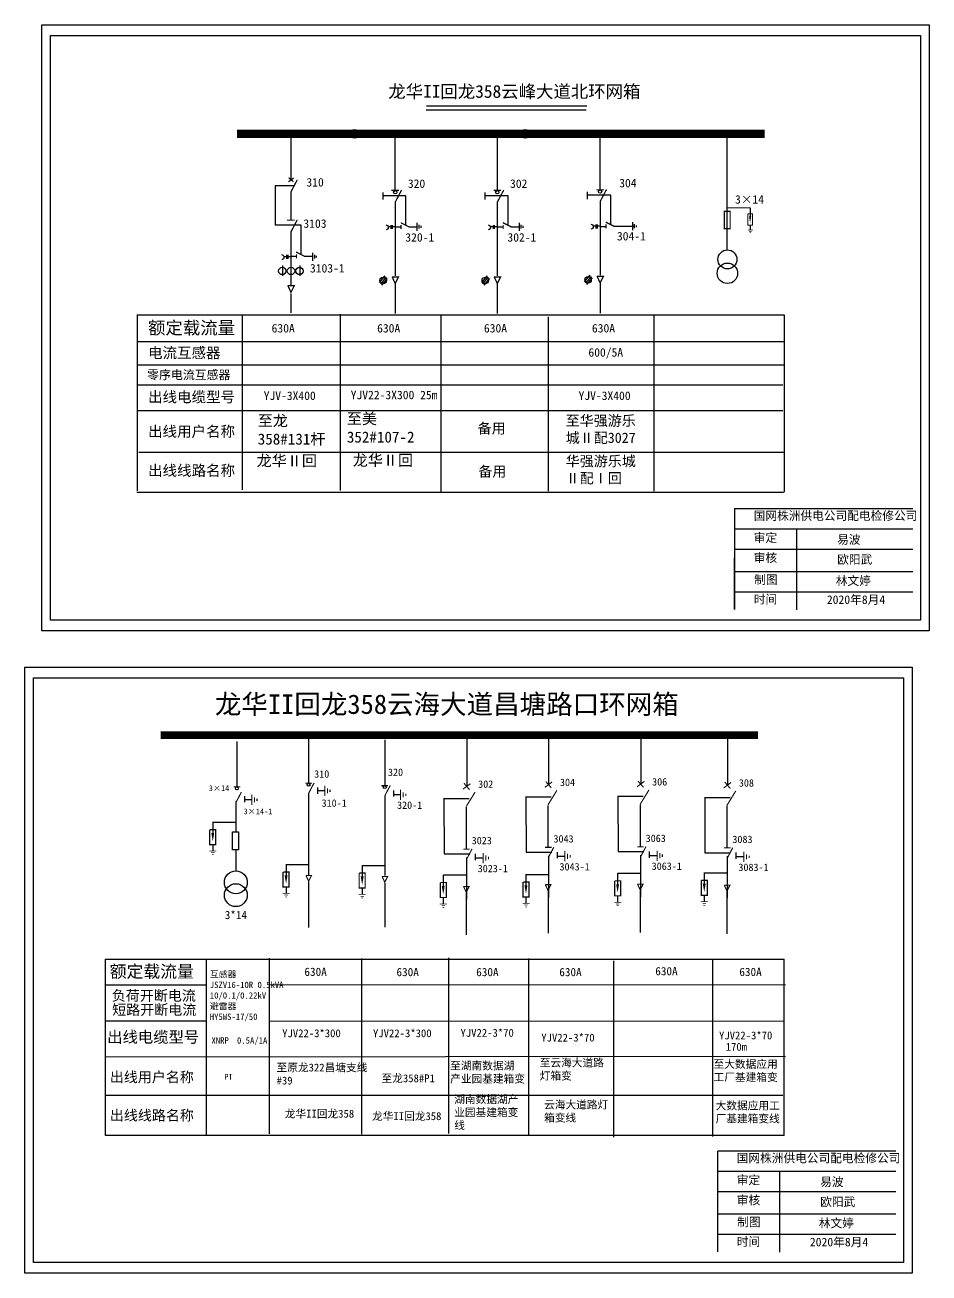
# Model space of a CAD drawing. Extents: x 5 to 356, y -276 to -18.
# Drawn here: x 4.6 to 177.7, y -261.2 to -22.1 of the extents above; entities that cross this region are included whole.
import ezdxf

# ---------------------------------------------------------------- set-up
doc = ezdxf.new("R2010")
doc.units = 0
doc.header["$LTSCALE"] = 0.774411
doc.linetypes.add('ACAD_ISO02W100', pattern=[15, 12, -3])
doc.linetypes.add('CENTER', pattern=[50.8, 31.75, -6.35, 6.35, -6.35])
doc.layers.get('0').update_dxf_attribs({"linetype": 'CONTINUOUS'})
doc.layers.add('1', color=7, linetype='CONTINUOUS')
doc.layers.add('MiniCADLayer', color=7, linetype='CONTINUOUS', lineweight=20)
doc.styles.add('_txtstyle_1.50_0_0', font='simsun.ttc', dxfattribs={"height": 1.5})
doc.styles.add('_txtstyle_2.42_0_0', font='simsun.ttc', dxfattribs={"height": 2.416446})
doc.styles.add('HZ', font='')
doc.styles.add('KaiTi_txtstyle_3.00_0_0', font='simkai.ttf', dxfattribs={"height": 3})
doc.styles.get("Standard").update_dxf_attribs({"font": '', "height": 2.5})
doc.styles.add('STYLE1', font='txt.shx', dxfattribs={"height": 2.6})
doc.styles.add('字体', font='simkai_0.ttf', dxfattribs={"height": 2.5})
doc.styles.add('宋体_txtstyle_1.50_0_0', font='', dxfattribs={"height": 1.5})
doc.styles.add('宋体_txtstyle_1.64_0_0', font='', dxfattribs={"height": 1.6416})
doc.styles.add('宋体_txtstyle_3.72_0_0', font='', dxfattribs={"height": 3.723362})
doc.styles.get('HZ').set_extended_font_data('SimSun')
doc.styles.get('Standard').set_extended_font_data('SimSun')
doc.styles.get('宋体_txtstyle_1.50_0_0').set_extended_font_data('宋体')
doc.styles.get('宋体_txtstyle_1.64_0_0').set_extended_font_data('宋体')
doc.styles.get('宋体_txtstyle_3.72_0_0').set_extended_font_data('宋体')

# ---------------------------------------------------------------- blocks, each defined once
blk = doc.blocks.new('JD')
for points in [[(-2, 0.2), (-2, -0.2), (2, 0.2), (2, -0.2)], [(1, -1.2), (1, -0.8), (-1, -1.2), (-1, -0.8)], [(-0.5, -1.8), (-0.5, -2.2), (0.5, -1.8), (0.5, -2.2)]]:
    blk.add_trace(points)

msp = doc.modelspace()

# ---------------------------------------------------------------- linework, layer by layer
for p, q in [((55.56, -43.55), (55.56, -51.81)), ((75.47, -43.59), (75.47, -53.78)), ((95.03, -43.59), (95.03, -53.78)), ((114.72, -43.47), (114.72, -53.66)), ((139.05, -43.64), (139.05, -65.22)), ((55.56, -54.03), (55.56, -59.44)), ((75.52, -56), (75.52, -70.18)), ((95.07, -56), (95.07, -70.18)), ((114.76, -55.88), (114.76, -70.06)), ((55.56, -61.69), (55.56, -72)), ((55.56, -61.71), (55.56, -61.9)), ((75.52, -60.81), (76.65, -60.81)), ((78.12, -60.78), (79.66, -60.78)), ((95.07, -60.81), (96.2, -60.81)), ((97.67, -60.78), (99.21, -60.78)), ((114.76, -60.69), (115.89, -60.69)), ((117.36, -60.66), (121.14, -60.66)), ((55.49, -66.43), (56.62, -66.43)), ((58.09, -66.39), (59.62, -66.39)), ((53.94, -68.16), (53.94, -70.15)), ((57.25, -68.16), (57.25, -70.15)), ((73.55, -70.15), (72.47, -71.44)), ((73.79, -70.4), (72.71, -71.69)), ((74.01, -70.67), (72.93, -71.96)), ((75.52, -71.64), (75.52, -77.41)), ((93.11, -70.15), (92.03, -71.44)), ((93.35, -70.4), (92.27, -71.69)), ((93.56, -70.67), (92.48, -71.96)), ((95.07, -71.64), (95.07, -77.41)), ((112.8, -70.03), (111.72, -71.32)), ((113.04, -70.28), (111.96, -71.58)), ((113.25, -70.55), (112.17, -71.84)), ((114.76, -71.52), (114.76, -77.3)), ((46.19, -77.84), (46.19, -111.18)), ((64.99, -77.52), (64.99, -111.31)), ((84.29, -77.83), (84.29, -111.62)), ((104.82, -78.05), (104.82, -111.39)), ((125.07, -77.84), (125.07, -111.41)), ((26.03, -82.76), (149.91, -82.76)), ((26.27, -87.24), (150.1, -87.24)), ((26.27, -91.06), (149.73, -91.06)), ((26.27, -95.99), (149.73, -95.99)), ((26.42, -103.95), (149.88, -103.95))]:
    msp.add_line(p, q)
at = {"linetype": 'Continuous'}
for p, q in [((52.55, -52.91), (52.55, -60.49)), ((56.15, -52.91), (52.55, -52.91)), ((79.68, -60.02), (79.68, -61.57)), ((80.04, -60.42), (80.04, -61.13)), ((80.4, -60.62), (80.4, -60.96)), ((99.23, -60.02), (99.23, -61.57)), ((99.59, -60.42), (99.59, -61.13)), ((99.95, -60.62), (99.95, -60.96)), ((120.94, -59.9), (120.94, -61.45)), ((121.3, -60.3), (121.3, -61.02)), ((121.65, -60.51), (121.65, -60.84)), ((59.68, -65.75), (59.68, -67.29)), ((60.04, -66.15), (60.04, -66.86)), ((60.4, -66.35), (60.4, -66.68))]:
    msp.add_line(p, q, dxfattribs=at)
at = {"linetype": 'CENTER'}
msp.add_line((55.56, -73.6), (55.56, -77.23), dxfattribs=at)
at = {"color": 0, "linetype": 'Continuous'}
for p, q in [((140.51, -114.76), (174.64, -114.76)), ((140.51, -118.66), (174.64, -118.66)), ((152.36, -118.57), (152.36, -134.16)), ((140.51, -122.54), (174.64, -122.54)), ((140.51, -126.78), (174.64, -126.78)), ((140.51, -130.67), (174.64, -130.67)), ((137.27, -237.81), (171.39, -237.81)), ((137.27, -241.7), (171.39, -241.7)), ((149.11, -241.62), (149.11, -257.21)), ((137.27, -245.59), (171.39, -245.59)), ((137.27, -249.83), (171.39, -249.83)), ((137.27, -253.72), (171.39, -253.72))]:
    msp.add_line(p, q, dxfattribs=at)
at = {"color": 0}
for p, q in [((45.21, -159.34), (45.21, -168.01)), ((58.94, -158.64), (58.94, -167.31)), ((73.52, -159.05), (73.52, -167.81)), ((89.24, -158.39), (89.24, -168.06)), ((104.9, -158.05), (104.9, -167.72)), ((122.55, -157.95), (122.55, -167.62)), ((139.16, -158.16), (139.16, -167.83)), ((58.94, -169.25), (58.94, -184.99)), ((60.69, -168.78), (62.03, -168.78)), ((73.52, -169.74), (73.52, -185.05)), ((75.2, -169.55), (76.53, -169.55)), ((44.98, -170.87), (44.98, -176.67)), ((46.72, -170.5), (48.06, -170.5)), ((84.79, -170.3), (89.71, -170.3)), ((84.86, -170.36), (84.91, -180.91)), ((89.08, -171.94), (89.08, -179.94)), ((100.46, -169.96), (105.37, -169.96)), ((100.53, -170.03), (100.57, -180.57)), ((104.75, -171.61), (104.75, -179.6)), ((118.11, -169.86), (123.02, -169.86)), ((118.18, -169.92), (118.22, -180.47)), ((122.4, -171.5), (122.4, -179.5)), ((134.72, -170.07), (139.63, -170.07)), ((134.79, -170.13), (134.83, -180.68)), ((139.01, -171.71), (139.01, -179.71)), ((40.59, -174.78), (40.59, -176.94)), ((40.61, -174.81), (44.99, -174.81)), ((40.59, -179.19), (40.59, -180.3)), ((44.98, -180.11), (44.98, -184.16)), ((84.91, -180.91), (89.82, -180.91)), ((89.18, -181.57), (89.18, -189.57)), ((91.01, -181.65), (92.35, -181.65)), ((100.57, -180.57), (105.49, -180.57)), ((104.85, -181.24), (104.85, -189.24)), ((106.68, -181.31), (108.01, -181.31)), ((118.22, -180.47), (123.14, -180.47)), ((122.49, -181.14), (122.49, -189.13)), ((124.33, -181.21), (125.66, -181.21)), ((134.83, -180.68), (139.75, -180.68)), ((139.11, -181.34), (139.11, -189.34)), ((140.94, -181.42), (142.27, -181.42)), ((54.63, -182.89), (54.63, -185.04)), ((54.65, -182.92), (59.04, -182.92)), ((69.2, -183.1), (69.2, -185.25)), ((69.22, -183.13), (73.6, -183.13)), ((58.95, -186.27), (58.95, -194.97)), ((84.72, -184.91), (84.72, -187.06)), ((84.75, -184.94), (89.13, -184.94)), ((100.56, -184.8), (100.56, -186.95)), ((100.59, -184.83), (104.97, -184.83)), ((118.11, -184.59), (118.11, -186.74)), ((118.13, -184.62), (122.52, -184.62)), ((134.7, -184.48), (134.7, -186.63)), ((134.72, -184.51), (139.1, -184.51)), ((54.63, -187.3), (54.63, -188.41)), ((69.2, -187.51), (69.2, -188.62)), ((73.52, -186.5), (73.52, -194.92)), ((89.12, -188.41), (89.12, -196.41)), ((104.79, -188.08), (104.79, -196.08)), ((122.44, -187.98), (122.44, -195.97)), ((139.05, -188.18), (139.05, -196.18)), ((84.72, -189.32), (84.72, -190.43)), ((100.56, -189.21), (100.56, -190.32)), ((118.11, -189), (118.11, -190.11)), ((134.7, -188.89), (134.7, -190)), ((20.03, -201.04), (149.99, -201.04)), ((20.03, -234.85), (20.03, -201.04)), ((39.33, -201.2), (39.33, -234.83)), ((51.4, -200.89), (51.4, -234.51)), ((69.07, -200.94), (69.07, -234.57)), ((85.72, -200.83), (85.72, -234.45)), ((101.02, -200.93), (101.02, -234.71)), ((117.33, -201.39), (117.33, -235.17)), ((136.28, -201.25), (136.28, -235.03)), ((149.95, -201.04), (149.95, -234.82)), ((20.05, -205.96), (39.33, -205.95)), ((20.09, -212.88), (39.41, -212.88)), ((51.4, -212.88), (149.99, -212.92)), ((150.26, -219.73), (20.05, -219.86)), ((149.72, -227.17), (20.03, -227.15)), ((149.99, -234.82), (20.04, -234.83))]:
    msp.add_line(p, q, dxfattribs=at)
at = {"color": 0, "ltscale": 0.91161}
msp.add_line((51.4, -205.95), (150.26, -205.92), dxfattribs=at)
at = {"linetype": 'Continuous'}
for points in [[(177.74, -138.14), (7.88, -138.14), (7.88, -22.11), (177.74, -22.11)], [(176.11, -136.1), (9.51, -136.1), (9.51, -24.15), (176.11, -24.15)], [(174.49, -261.19), (4.63, -261.19), (4.63, -145.16), (174.49, -145.16)], [(172.86, -259.15), (6.26, -259.15), (6.26, -147.2), (172.86, -147.2)]]:
    msp.add_lwpolyline(points, close=True, dxfattribs=at)
for points, const_width in [([(81.47, -37.64), (112.24, -37.64)], 0.244), ([(45.23, -42.96), (146.28, -42.96)], 1.63), ([(55.09, -52.17), (56.08, -51.43)], 0.244), ([(55.1, -51.36), (56.06, -52.15)], 0.244), ([(55.56, -54.09), (56.78, -51.77)], 0.244), ([(74.8, -53.81), (76.24, -53.81)], 0.244), ([(75.52, -56.06), (76.74, -53.75)], 0.244), ([(94.35, -53.81), (95.79, -53.81)], 0.244), ([(95.07, -56.06), (96.3, -53.75)], 0.244), ([(114.04, -53.69), (115.48, -53.69)], 0.244), ([(114.76, -55.95), (115.98, -53.63)], 0.244), ([(54.83, -59.51), (56.27, -59.51)], 0.244), ([(55.55, -61.76), (56.77, -59.45)], 0.244), ([(115.83, -59.88), (117.46, -60.69)], 0.244), ([(76.59, -59.99), (78.21, -60.81)], 0.244), ([(76.65, -60.43), (76.65, -61.18)], 0.244), ([(96.14, -59.99), (97.77, -60.81)], 0.244), ([(96.2, -60.43), (96.2, -61.18)], 0.244), ([(115.89, -60.31), (115.89, -61.07)], 0.244), ([(56.56, -65.61), (58.18, -66.43)], 0.244), ([(56.62, -66.05), (56.62, -66.8)], 0.244), ([(74.91, -70.38), (76.15, -70.38), (75.52, -71.64), (74.93, -70.36)], 0.244), ([(94.46, -70.38), (95.71, -70.38), (95.07, -71.64), (94.48, -70.36)], 0.244), ([(114.15, -70.26), (115.39, -70.26), (114.76, -71.52), (114.17, -70.24)], 0.244), ([(54.95, -72.07), (56.2, -72.07), (55.56, -73.33), (54.97, -72.05)], 0.244), ([(26.03, -77.68), (150.1, -77.68)], 0.244), ([(26.15, -111.41), (26.15, -77.68)], 0.244), ([(150.01, -77.68), (150.01, -111.63)], 0.244), ([(149.91, -111.63), (26.03, -111.63)], 0.244)]:
    msp.add_lwpolyline(points, dxfattribs=dict(const_width=const_width))
for points in [[(81.47, -38.39), (112.09, -38.39)], [(73.15, -54.21), (73.15, -55.57)], [(92.7, -54.21), (92.7, -55.57)], [(112.27, -54.1), (112.27, -55.47)], [(74.7, -60.79), (74.19, -60.79)], [(74.7, -60.45), (74.7, -61.19)], [(74.93, -60.45), (74.93, -61.19)], [(75.52, -60.79), (74.93, -60.79)], [(94.25, -60.79), (93.74, -60.79)], [(94.25, -60.45), (94.25, -61.19)], [(94.48, -60.45), (94.48, -61.19)], [(95.07, -60.79), (94.48, -60.79)], [(113.94, -60.68), (113.43, -60.68)], [(113.94, -60.34), (113.94, -61.08)], [(114.17, -60.34), (114.17, -61.08)], [(114.76, -60.68), (114.17, -60.68)], [(54.73, -66.51), (54.22, -66.51)], [(54.73, -66.16), (54.73, -66.91)], [(54.96, -66.16), (54.96, -66.91)], [(55.55, -66.51), (54.96, -66.51)]]:
    msp.add_lwpolyline(points)
at = {"linetype": 'ACAD_ISO02W100'}
for points in [[(77.58, -60.42), (77.58, -54.86), (73.12, -54.86)], [(97.14, -60.42), (97.14, -54.86), (92.67, -54.86)], [(116.82, -60.31), (116.82, -54.74), (112.36, -54.74)], [(57.55, -66.04), (57.55, -60.48), (52.54, -60.48)]]:
    msp.add_lwpolyline(points, dxfattribs=at)
at = {"const_width": 0.244}
msp.add_lwpolyline([(138.54, -61.13), (138.54, -57.8), (139.66, -57.8), (139.66, -61.13)], close=True, dxfattribs=at)
for points in [[(73.75, -60.38, -0.877934), (73.77, -61.37)], [(93.3, -60.38, -0.877934), (93.32, -61.37)], [(112.99, -60.26, -0.877934), (113.01, -61.25)], [(53.78, -66.09, -0.877934), (53.8, -67.08)]]:
    msp.add_lwpolyline(points, format="xyb")
at = {"color": 0, "linetype": 'Continuous', "const_width": 0.274}
for points in [[(140.51, -114.73), (140.49, -134.1)], [(137.27, -237.78), (137.25, -257.15)]]:
    msp.add_lwpolyline(points, dxfattribs=at)
at = {"color": 0}
for points, const_width in [([(30.62, -158.16), (144.99, -158.16)], 1.42), ([(58.31, -167.34), (59.57, -167.34)], 0.212), ([(58.94, -169.3), (60, -167.29)], 0.212), ([(88.5, -168.5), (89.92, -167.45)], 0.212), ([(88.69, -167.37), (89.76, -168.59)], 0.212), ([(104.16, -168.16), (105.58, -167.12)], 0.212), ([(104.36, -167.04), (105.42, -168.26)], 0.212), ([(121.81, -168.06), (123.23, -167.01)], 0.212), ([(122.01, -166.94), (123.07, -168.15)], 0.212), ([(138.42, -168.27), (139.84, -167.22)], 0.212), ([(138.62, -167.14), (139.68, -168.36)], 0.212), ([(44.58, -168.04), (45.84, -168.04)], 0.212), ([(45.02, -171.06), (46.08, -169.05)], 0.212), ([(72.89, -167.83), (74.14, -167.83)], 0.212), ([(73.52, -169.79), (74.58, -167.78)], 0.212), ([(89.11, -171.84), (90.82, -169.06)], 0.212), ([(104.78, -171.5), (106.48, -168.73)], 0.212), ([(122.43, -171.4), (124.13, -168.62)], 0.212), ([(139.04, -171.61), (140.74, -168.83)], 0.212), ([(40.01, -176.25), (40.01, -179.12), (41.16, -179.12), (41.16, -176.25), (40.05, -176.25)], 0.242), ([(88.55, -179.98), (89.8, -179.98)], 0.212), ([(89.18, -181.94), (90.24, -179.93)], 0.212), ([(104.21, -179.65), (105.47, -179.65)], 0.212), ([(104.84, -181.61), (105.9, -179.6)], 0.212), ([(121.86, -179.55), (123.12, -179.55)], 0.212), ([(122.49, -181.51), (123.55, -179.49)], 0.212), ([(138.47, -179.75), (139.73, -179.75)], 0.212), ([(139.1, -181.71), (140.16, -179.7)], 0.212), ([(54.05, -184.36), (54.05, -187.23), (55.2, -187.23), (55.2, -184.36), (54.09, -184.36)], 0.242), ([(58.42, -185.02), (59.5, -185.02), (58.95, -186.12), (58.43, -185)], 0.212), ([(68.62, -184.57), (68.62, -187.44), (69.77, -187.44), (69.77, -184.57), (68.66, -184.57)], 0.242), ([(72.99, -185.22), (74.08, -185.22), (73.52, -186.31), (73.01, -185.2)], 0.212), ([(84.15, -186.38), (84.15, -189.25), (85.29, -189.25), (85.29, -186.38), (84.18, -186.38)], 0.242), ([(99.99, -186.27), (99.99, -189.14), (101.14, -189.14), (101.14, -186.27), (100.03, -186.27)], 0.242), ([(117.53, -186.06), (117.53, -188.93), (118.68, -188.93), (118.68, -186.06), (117.57, -186.06)], 0.242), ([(134.12, -185.95), (134.12, -188.82), (135.27, -188.82), (135.27, -185.95), (134.16, -185.95)], 0.242), ([(88.6, -187.14), (89.68, -187.14), (89.12, -188.23), (88.61, -187.12)], 0.212), ([(104.26, -186.8), (105.34, -186.8), (104.79, -187.9), (104.27, -186.79)], 0.212), ([(121.91, -186.7), (122.99, -186.7), (122.44, -187.8), (121.92, -186.68)], 0.212), ([(138.52, -186.91), (139.6, -186.91), (139.05, -188), (138.53, -186.89)], 0.212)]:
    msp.add_lwpolyline(points, dxfattribs=dict(at, const_width=const_width))
for points in [[(60.64, -168.21), (60.64, -169.39)], [(75.18, -168.74), (75.18, -169.92)], [(46.67, -169.82), (46.67, -171)], [(90.84, -180.89), (90.84, -182.07)], [(106.51, -180.56), (106.51, -181.74)], [(124.16, -180.45), (124.16, -181.64)], [(140.77, -180.66), (140.77, -181.84)]]:
    msp.add_lwpolyline(points, dxfattribs=at)
for points in [[(40.59, -176.9, 0.565, 0, 0), (40.59, -178.51, 0, 0, 0)], [(54.63, -185, 0.565, 0, 0), (54.63, -186.62, 0, 0, 0)], [(69.2, -185.22, 0.565, 0, 0), (69.2, -186.83, 0, 0, 0)], [(118.11, -186.71, 0.565, 0, 0), (118.11, -188.32, 0, 0, 0)], [(134.7, -186.6, 0.565, 0, 0), (134.7, -188.21, 0, 0, 0)], [(84.72, -187.02, 0.565, 0, 0), (84.72, -188.64, 0, 0, 0)], [(100.56, -186.92, 0.565, 0, 0), (100.56, -188.53, 0, 0, 0)]]:
    msp.add_lwpolyline(points, format="xyseb", dxfattribs=at)
at = {"color": 0, "linetype": 'Continuous'}
msp.add_lwpolyline([(44.39, -176.67), (45.52, -176.67), (45.52, -180.11), (44.39, -180.11)], close=True, dxfattribs=at)
for centre, radius in [((67.72, -42.98), 0.811), ((100.41, -42.98), 0.811), ((75.52, -54.15), 0.313), ((95.07, -54.15), 0.313), ((114.76, -54.04), 0.313), ((53.9, -69.24), 0.705), ((55.57, -69.24), 0.705), ((57.21, -69.24), 0.705), ((73.21, -71.05), 0.617), ((92.77, -71.05), 0.617), ((112.46, -70.94), 0.617)]:
    msp.add_circle(centre, radius)
at = {"linetype": 'Continuous'}
for centre, radius in [((139.13, -67.02), 1.82), ((139.13, -69.68), 1.96)]:
    msp.add_circle(centre, radius, dxfattribs=at)
at = {"color": 0}
for centre in [(45.21, -168.34), (58.94, -167.64), (73.52, -168.13)]:
    msp.add_circle(centre, 0.272, dxfattribs=at)
at = {"color": 0, "linetype": 'Continuous'}
for centre in [(45.01, -186.35), (45.01, -188.81)]:
    msp.add_circle(centre, 2.19, dxfattribs=at)
at = {"layer": '1'}
for p, q in [((143.49, -57.15), (143.49, -58.79)), ((143.49, -60.52), (143.49, -61.36))]:
    msp.add_line(p, q, dxfattribs=at)
at = {"layer": '1', "const_width": 0.185}
msp.add_lwpolyline([(143.05, -58.27), (143.05, -60.46), (143.93, -60.46), (143.93, -58.27), (143.08, -58.27)], dxfattribs=at)
at = {"layer": '1'}
msp.add_lwpolyline([(143.49, -58.77, 0.431, 0, 0), (143.49, -60, 0, 0, 0)], format="xyseb", dxfattribs=at)
at = {"layer": 'MiniCADLayer', "color": 7, "linetype": 'Continuous', "ltscale": 0.398879}
msp.add_line((143.49, -57.15), (139.05, -57.15), dxfattribs=at)

# ---------------------------------------------------------------- block references
at = {"color": 0, "xscale": 0.4957358729689076, "yscale": 0.4957358729689076, "zscale": 0.4957358729687092, "rotation": 90}
for p in [(48.07, -170.54), (62.05, -168.82), (76.55, -169.59), (92.37, -181.69), (108.03, -181.35), (125.68, -181.25), (142.29, -181.46)]:
    msp.add_blockref('JD', p, dxfattribs=at)
at = {"color": 0, "xscale": 0.3391983333814323, "yscale": 0.3391983333817734, "zscale": 0.3391983333879166}
for p in [(40.61, -180.35), (54.65, -188.46), (69.22, -188.67), (84.74, -190.48), (100.58, -190.37), (118.13, -190.16), (134.72, -190.05)]:
    msp.add_blockref('JD', p, dxfattribs=at)
at = {"layer": '1', "xscale": 0.2587704368139825, "yscale": 0.2587704356663636, "zscale": 0.2587704357122679}
msp.add_blockref('JD', (143.51, -61.4), dxfattribs=at)

# ---------------------------------------------------------------- texts
at = {"style": 'HZ'}
for s, height, p in [('龙华II回龙358云峰大道北环网箱', 2.4426, (74.19, -36.07)), ('额定载流量', 2.443, (28.2, -81.35)), ('电流互感器', 2.036, (28.2, -85.93)), ('零序电流互感器', 1.669, (28.03, -89.97)), ('出线电缆型号', 2.036, (28.2, -94.39)), ('出线用户名称', 2.036, (28.2, -100.99)), ('出线线路名称', 2.036, (28.2, -108.47))]:
    msp.add_text(s, height=height, dxfattribs=at).set_placement(p)
for s, height, p in [('310', 1.628, (58.53, -53.06)), ('320', 1.628, (77.95, -53.32)), ('302', 1.628, (97.51, -53.32)), ('304', 1.628, (118.42, -53.21)), ('3×14', 1.628, (140.59, -56.35)), ('3103', 1.628, (57.95, -60.97)), ('320-1', 1.628, (77.46, -63.62)), ('302-1', 1.628, (97.01, -63.62)), ('304-1', 1.628, (117.98, -63.39)), ('3103-1', 1.628, (59.2, -69.53)), ('630A', 1.628, (51.86, -81.02)), ('630A', 1.628, (72.06, -81.02)), ('630A', 1.628, (92.51, -81.02)), ('630A', 1.628, (113.19, -81.02)), ('600/5A', 1.628, (112.52, -85.65)), ('YJV-3X400', 1.628, (50.34, -93.95)), ('YJV22-3X300 25m ', 1.6284, (67, -93.8)), ('YJV-3X400', 1.628, (110.63, -93.95)), ('XNRP', 1.221, (40.35, -217.25)), ('0.5A/1A', 1.221, (45.23, -217.24))]:
    msp.add_text(s, height=height).set_placement(p)
at = {"color": 0}
for s, height, p in [('310', 1.416, (60.01, -166.3)), ('320', 1.416, (74.14, -165.97)), ('302', 1.416, (91.41, -168.24)), ('304', 1.416, (107.07, -167.9)), ('306', 1.416, (124.72, -167.8)), ('308', 1.416, (141.33, -168.01)), ('310-1', 1.416, (61.43, -171.87)), ('320-1', 1.416, (75.88, -172.27)), ('3023', 1.416, (90.17, -179.05)), ('3043', 1.416, (105.83, -178.72)), ('3063', 1.416, (123.48, -178.62)), ('3083', 1.416, (140.09, -178.82)), ('3023-1', 1.416, (91.32, -184.4)), ('3043-1', 1.416, (106.98, -184.07)), ('3063-1', 1.416, (124.63, -183.96)), ('3083-1', 1.416, (141.24, -184.17)), ('3*14', 1.574, (42.88, -193.39)), ('630A', 1.574, (58.14, -204.27)), ('630A', 1.574, (75.77, -204.32)), ('630A', 1.574, (91.03, -204.32)), ('630A', 1.574, (106.94, -204.32)), ('630A', 1.574, (125.32, -204.15)), ('630A', 1.574, (141.42, -204.29))]:
    msp.add_text(s, height=height, dxfattribs=at).set_placement(p)
at = {"color": 0, "style": 'HZ'}
for s, height, p in [('3×14', 1.098, (39.83, -168.86)), ('3×14-1', 1.098, (46.49, -173.31)), ('额定载流量', 2.361, (20.87, -204.59)), ('负荷开断电流', 1.967, (21.25, -209.02)), ('短路开断电流', 1.967, (21.34, -211.74)), ('出线电缆型号', 2.152, (20.38, -217.06)), ('出线用户名称', 1.967, (20.87, -224.63)), ('出线线路名称', 1.967, (20.88, -231.96))]:
    msp.add_text(s, height=height, dxfattribs=at).set_placement(p)
at = {"linetype": 'Continuous', "attachment_point": 1}
for s, insert, char_height, width, style in [('{\\fSimSun|b0|i0|c134|p54;至龙358#131杆}', (49.2, -96.85), 2.1169, 14.8247, 'STYLE1'), ('{\\fSimSun|b0|i0|c134|p54;至美352#107-2}', (66.26, -96.47), 2.1169, 14.8247, 'STYLE1'), ('{\\fSimSun|b0|i0|c134|p54;至华强游乐城Ⅱ配3027}', (108.17, -96.92), 1.9675, 13.9962, 'STYLE1'), ('备用', (91.31, -98.4), 1.967, 13.9962, '_txtstyle_2.42_0_0'), ('{\\fSimSun|b0|i0|c134|p54;龙华Ⅱ回}', (48.99, -104.52), 2.1169, 15.0593, 'STYLE1'), ('{\\fSimSun|b0|i0|c134|p54;龙华Ⅱ回}', (67.39, -104.44), 2.1169, 15.0593, 'STYLE1'), ('{\\fSimSun|b0|i0|c134|p54;华强游乐城Ⅱ配Ⅰ回}', (108.17, -104.67), 1.9675, 13.9962, 'STYLE1'), ('备用', (91.45, -106.65), 1.967, 13.9962, '_txtstyle_2.42_0_0'), ('\\A1;{\\fSimSun|b0|i0|c134|p2;互感器\\PJSZV16-10R 0.5kVA\\P10/0.1/0.22kV\\P避雷器\\PHY5WS-17/50}', (40.02, -203.34), 1.2209, 13.5077, 'KaiTi_txtstyle_3.00_0_0')]:
    msp.add_mtext(s, dxfattribs=dict(at, insert=insert, char_height=char_height, width=width, style=style))
at = {"color": 0, "linetype": 'Continuous', "attachment_point": 1}
for s, insert, char_height, width, style in [('国网株洲供电公司配电检修公司', (144.16, -115.31), 1.6416, 44.8802, '字体'), ('\\f\uffbfﾬￌﾣﾤ_GB2312|b0|i0|c134|p49;审定', (144.18, -119.51), 1.6416, 12.8381, '字体'), ('易波', (160.15, -119.87), 1.642, 12.8381, '字体'), ('\\f\uffbfﾬￌﾣﾤ_GB2312|b0|i0|c134|p49;审核', (144.18, -123.38), 1.6416, 12.8381, '字体'), ('{\\fSimSun|b0|i0|c134|p2;欧阳武}', (160.15, -123.68), 1.6416, 12.8381, '字体'), ('\\f\uffbfﾬￌﾣﾤ_GB2312|b0|i0|c134|p49;制图', (144.27, -127.55), 1.6416, 12.8381, '字体'), ('{\\fSimSun|b0|i0|c134|p2;林文婷}', (159.89, -127.77), 1.6416, 12.8381, '字体'), ('\\f\uffbfﾬￌﾣﾤ_GB2312|b0|i0|c134|p49;时间', (144.18, -131.31), 1.6416, 12.8381, '字体'), ('{\\fSimSun|b0|i0|c134|p2;PT}', (42.79, -223.03), 1.108, 12.1935, 'STYLE1'), ('国网株洲供电公司配电检修公司', (140.91, -238.36), 1.6416, 44.8802, '字体'), ('\\f\uffbfﾬￌﾣﾤ_GB2312|b0|i0|c134|p49;审定', (140.93, -242.56), 1.6416, 12.8381, '字体'), ('易波', (156.9, -242.91), 1.642, 12.8381, '字体'), ('\\f\uffbfﾬￌﾣﾤ_GB2312|b0|i0|c134|p49;审核', (140.93, -246.42), 1.6416, 12.8381, '字体'), ('{\\fSimSun|b0|i0|c134|p2;欧阳武}', (156.9, -246.73), 1.6416, 12.8381, '字体'), ('\\f\uffbfﾬￌﾣﾤ_GB2312|b0|i0|c134|p49;制图', (141.02, -250.59), 1.6416, 12.8381, '字体'), ('{\\fSimSun|b0|i0|c134|p2;林文婷}', (156.64, -250.81), 1.6416, 12.8381, '字体'), ('\\f\uffbfﾬￌﾣﾤ_GB2312|b0|i0|c134|p49;时间', (140.93, -254.36), 1.6416, 12.8381, '字体')]:
    msp.add_mtext(s, dxfattribs=dict(at, insert=insert, char_height=char_height, width=width, style=style))
at = {"color": 7, "linetype": 'Continuous', "attachment_point": 1}
for s, insert, char_height, width, style in [('2020{\\fSimSun|b0|i0|c134|p6;年}8{\\fSimSun|b0|i0|c134|p6;月4}', (158.17, -131.38), 1.6416, 24.0122, '宋体_txtstyle_1.64_0_0'), ('龙华II回龙358云海大道昌塘路口环网箱', (40.98, -150.36), 3.7234, 110.4377, '宋体_txtstyle_3.72_0_0'), ('2020{\\fSimSun|b0|i0|c134|p6;年}8{\\fSimSun|b0|i0|c134|p6;月4}', (154.92, -254.43), 1.6416, 24.0122, '宋体_txtstyle_1.64_0_0')]:
    msp.add_mtext(s, dxfattribs=dict(at, insert=insert, char_height=char_height, width=width, style=style))
at = {"color": 7, "linetype": 'Continuous', "lineweight": 0, "ltscale": 0.760054, "char_height": 1.5, "attachment_point": 1}
for s, insert, width, style in [('{\\fFangSong|b0|i0|c0|p49;YJV22-3*300\\P} ', (53.88, -214.51), 15.7452, '_txtstyle_1.50_0_0'), ('{\\fFangSong|b0|i0|c0|p49;YJV22-3*300}\\P  ', (71.27, -214.51), 19.2913, '_txtstyle_1.50_0_0'), ('{\\fSimSun|b0|i0|c0|p2;YJV22-3*70}\\P  ', (88.03, -214.43), 13.0753, '_txtstyle_1.50_0_0'), ('{\\fSimSun|b0|i0|c0|p2;YJV22-3*70}\\P  ', (137.53, -214.92), 13.0753, '_txtstyle_1.50_0_0'), ('{\\fSimSun|b0|i0|c0|p2;YJV22-3*70}\\P  ', (103.5, -215.34), 13.0753, '_txtstyle_1.50_0_0'), ('170m', (138.81, -217.1), 13.0753, '宋体_txtstyle_1.50_0_0'), ('{\\fSimSun|b0|i0|c134|p2;至云海大道路灯箱变}', (103.2, -220.15), 13.3482, '_txtstyle_1.50_0_0'), ('{\\fSimSun|b0|i0|c134|p2;至原龙322昌塘支线#39}', (52.81, -221.07), 17.7825, '_txtstyle_1.50_0_0'), ('{\\fSimSun|b0|i0|c134|p2;至大数据应用工厂基建箱变}', (136.49, -220.41), 13.3482, '宋体_txtstyle_1.50_0_0'), ('{\\fSimSun|b0|i0|c134|p2;云海大道路灯箱变线}', (104.03, -228.19), 13.9463, '_txtstyle_1.50_0_0'), ('{\\fSimSun|b0|i0|c134|p2;大数据应用工厂基建箱变线}', (136.88, -228.36), 13.3482, '宋体_txtstyle_1.50_0_0')]:
    msp.add_mtext(s, dxfattribs=dict(at, insert=insert, width=width, style=style))
at = {"color": 7, "linetype": 'Continuous', "lineweight": 0, "ltscale": 0.760054, "char_height": 1.5, "attachment_point": 1, "style": '_txtstyle_1.50_0_0'}
for s, insert in [('{\\fSimSun|b0|i0|c134|p2;至湖南数据湖\\P产业园基建箱变}', (86.05, -220.72)), ('{\\fSimSun|b0|i0|c134|p2;湖南数据湖产\\P业园基建箱变\\P线}', (86.83, -227.15)), ('{\\fSimSun|b0|i0|c134|p2;龙华II回龙358}', (54.38, -229.92)), ('{\\fSimSun|b0|i0|c134|p2;龙华II回龙358}', (71.09, -230.39))]:
    msp.add_mtext(s, dxfattribs=dict(at, insert=insert))
at = {"linetype": 'Continuous', "lineweight": 0, "ltscale": 1.140648, "insert": (72.91, -223.13), "char_height": 1.5, "width": 16.857, "attachment_point": 1, "style": '_txtstyle_1.50_0_0'}
msp.add_mtext('{\\fSimSun|b0|i0|c134|p2;至龙358#P1}', dxfattribs=at)

doc.saveas('drawing.dxf')
